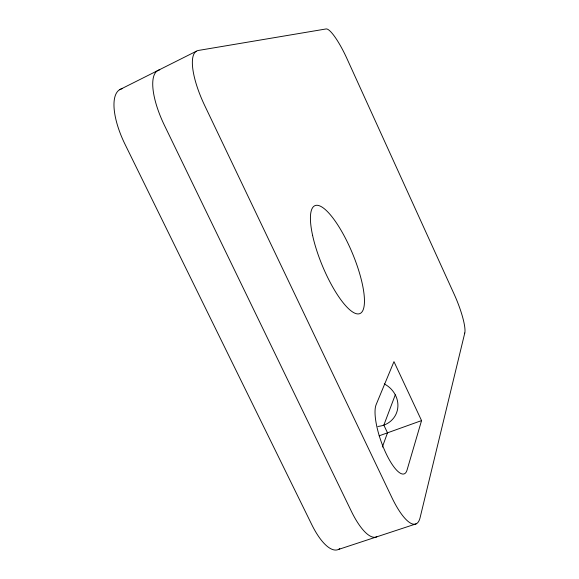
<?xml version="1.0" encoding="UTF-8"?>
<svg xmlns="http://www.w3.org/2000/svg" width="579" height="579" viewBox="0 0 579 579"><rect width="100%" height="100%" fill="white"/><g stroke="black" fill="none" stroke-linecap="round" stroke-linejoin="round"><path stroke-width="0.87" d="M421.555 420.593L407.066 469.989A38.185 10.907 70.5 0 1 385.998 453.35A38.185 10.907 70.5 0 1 376.133 404.656L393.966 361.643L421.555 420.593L379.158 435.828M382.343 447.068L387.503 432.831L383.848 425.124L395.276 394.835M119.563 89.738L196.238 51.278M338.353 549.493L416.171 523.85M384.275 383.906A24.477 22.371 27.3 0 1 397.686 408.55A24.477 22.371 27.3 0 1 377.87 426.441M159.753 69.813A53.934 18.904 63.4 0 0 164.378 125.209L351.352 511.271A51.878 16.82 71.7 0 0 376.813 536.82M122.097 88.696A53.297 20.706 62.9 0 0 124.999 144.236L311.813 524.704A51.299 18.441 72.3 0 0 339.779 548.646M464.771 333.019L420.115 517.597A52.479 15.112 71.1 0 1 391.86 497.513L204.778 105.696A54.592 17.008 63.8 0 1 198.336 50.46L326.107 28.95A34.588 6.876 65.2 0 1 346.864 58.414L454.276 294.465A33.213 6.47 68.2 0 1 464.771 333.019M312.617 235.487A58.443 16.263 67.4 0 0 359.146 313.811A58.443 16.263 67.4 0 0 340.626 229.552A58.443 16.263 67.4 0 0 312.617 235.487"/></g></svg>
